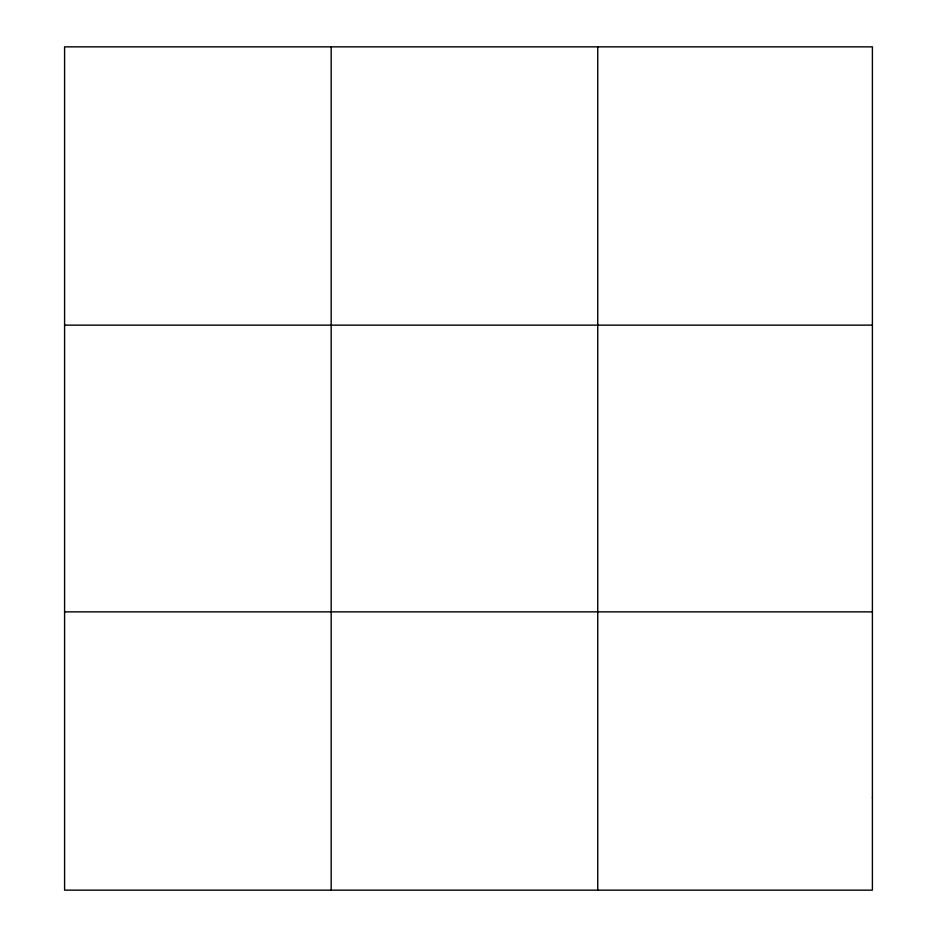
<?xml version="1.0" encoding="UTF-8"?>
<svg xmlns="http://www.w3.org/2000/svg" width="937" height="937" viewBox="0 0 937 937"><rect width="100%" height="100%" fill="white"/><g stroke="black" fill="none" stroke-linecap="round" stroke-linejoin="round"><path stroke-width="1.41" d="M331.171 46.85L331.171 890.15M597.747 46.85L597.747 890.15M64.594 325.139L872.406 325.139M64.594 611.861L872.406 611.861M872.406 797.387L872.406 890.15L64.594 890.15L64.594 46.85L872.406 46.85L872.406 797.387"/></g></svg>
